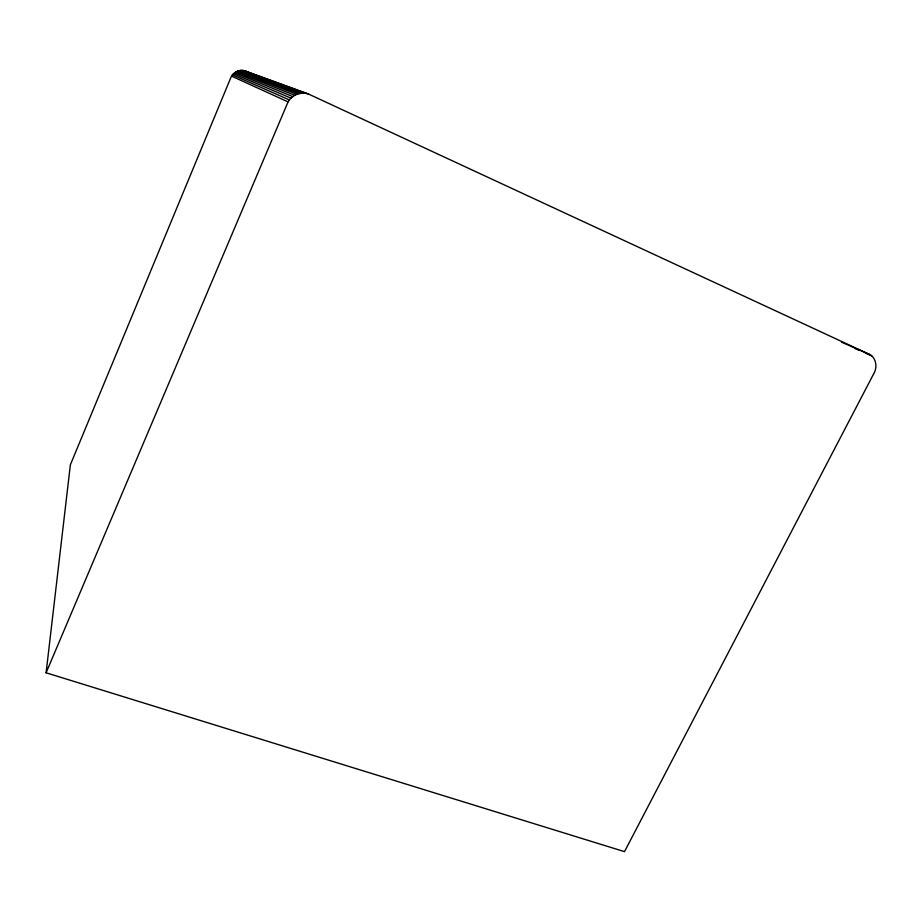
<?xml version="1.0" encoding="UTF-8"?>
<svg xmlns="http://www.w3.org/2000/svg" width="922" height="922" viewBox="0 0 922 922"><rect width="100%" height="100%" fill="white"/><g stroke="black" fill="none" stroke-linecap="round" stroke-linejoin="round"><path stroke-width="1.38" d="M46.1 672.795L70.36 464.815L230.869 77.529C232.978 72.1 239.49 69.035 245.022 70.89L308.328 93.952L870.449 354.843C875.888 358.451 877.099 366.034 874.736 371.808L624.505 851.64L46.1 672.795L288.056 101.893C291.963 95.001 300.768 91.485 308.328 93.952M243.489 70.521L306.046 93.399M241.933 70.36L303.718 93.168M240.377 70.406L301.379 93.249M238.844 70.671L299.074 93.652M245.022 70.89L253.02 74.475M237.369 71.132L296.849 94.355M235.963 71.789L294.729 95.346M234.661 72.631L292.758 96.626M233.473 73.645L290.972 98.17M841.452 342.108L870.449 354.843M854.786 348.424L858.716 350.164M865.285 353.045L871.843 355.938M232.436 74.82L289.393 99.933M231.572 76.123L288.056 101.893"/></g></svg>
